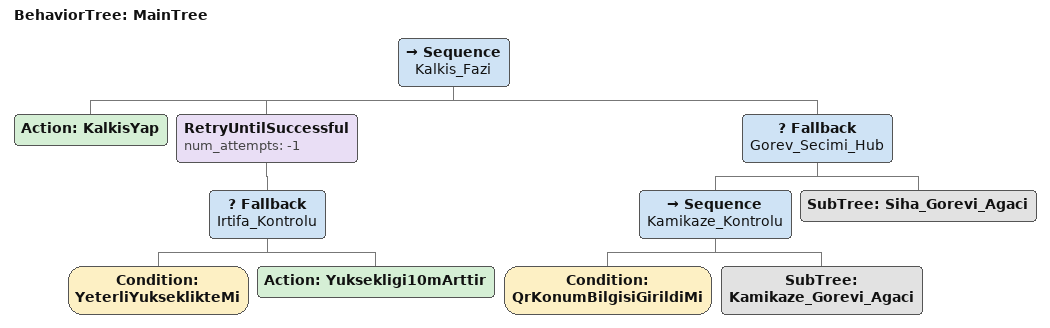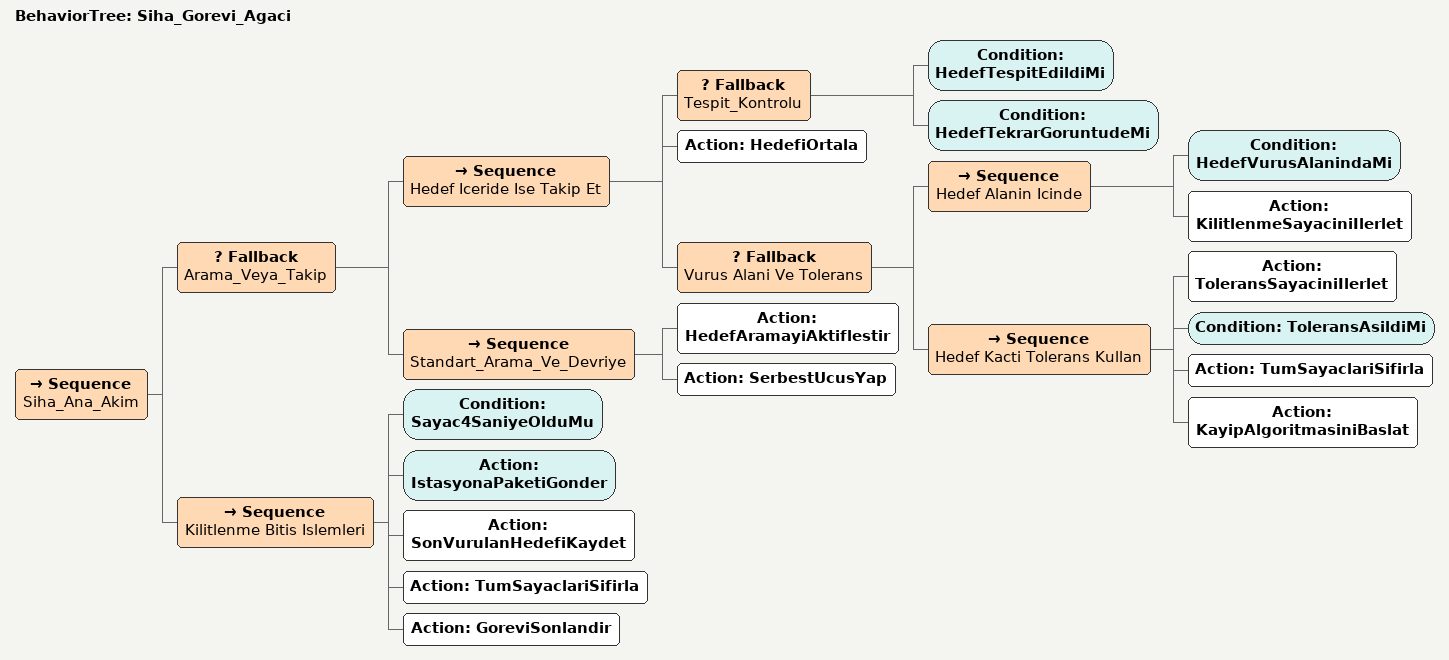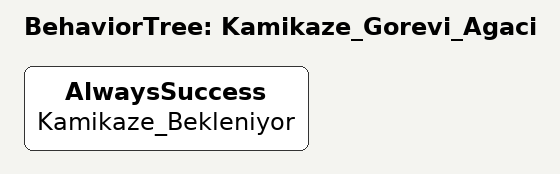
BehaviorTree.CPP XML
<root BTCPP_format="4" main_tree_to_execute="MainTree">

    <BehaviorTree ID="MainTree">
        <Sequence name="Kalkis_Fazi">

            <Action ID="KalkisYap"/>

            <RetryUntilSuccessful num_attempts="-1">
                <Fallback name="Irtifa_Kontrolu">
                    <Condition ID="YeterliYukseklikteMi"/>
                    <Action ID="Yuksekligi10mArttir"/>
                </Fallback>
            </RetryUntilSuccessful>

            <Fallback name="Gorev_Secimi_Hub">
                <Sequence name="Kamikaze_Kontrolu">
                    <Condition ID="QrKonumBilgisiGirildiMi"/>
                    <SubTree ID="Kamikaze_Gorevi_Agaci"/>
                </Sequence>

                <SubTree ID="Siha_Gorevi_Agaci"/>
            </Fallback>

        </Sequence>
    </BehaviorTree>

   <BehaviorTree ID="Siha_Gorevi_Agaci">
        <Sequence name="Siha_Ana_Akim">

            <Fallback name="Arama_Veya_Takip">

                <Sequence name="Hedef Iceride Ise Takip Et">
                    <Fallback name="Tespit_Kontrolu">
                        <Condition ID="HedefTespitEdildiMi"/>
                        <Condition ID="HedefTekrarGoruntudeMi"/>
                    </Fallback>

                    <Action ID="HedefiOrtala"/>

                    <Fallback name="Vurus Alani Ve Tolerans">
                        <Sequence name="Hedef Alanin Icinde">
                            <Condition ID="HedefVurusAlanindaMi"/>
                            <Action ID="KilitlenmeSayaciniIlerlet"/>
                        </Sequence>

                        <Sequence name="Hedef Kacti Tolerans Kullan">
                            <Action ID="ToleransSayaciniIlerlet"/>
                            <Condition ID="ToleransAsildiMi"/>
                            <Action ID="TumSayaclariSifirla"/>
                            <Action ID="KayipAlgoritmasiniBaslat"/>
                        </Sequence>
                    </Fallback>
                </Sequence>

                <Sequence name="Standart_Arama_Ve_Devriye">
                    <Action ID="HedefAramayiAktiflestir"/>
                    <Action ID="SerbestUcusYap"/>
                </Sequence>

            </Fallback>

            <Sequence name="Kilitlenme Bitis Islemleri">
                <Condition ID="Sayac4SaniyeOlduMu"/>
                <Action ID="IstasyonaPaketiGonder"/>
                <Action ID="SonVurulanHedefiKaydet"/>
                <Action ID="TumSayaclariSifirla"/>
                <Action ID="GoreviSonlandir"/>
            </Sequence>

        </Sequence>
    </BehaviorTree>

    <BehaviorTree ID="Kamikaze_Gorevi_Agaci">
    <AlwaysSuccess name="Kamikaze_Bekleniyor"/>
    </BehaviorTree>
</root>
